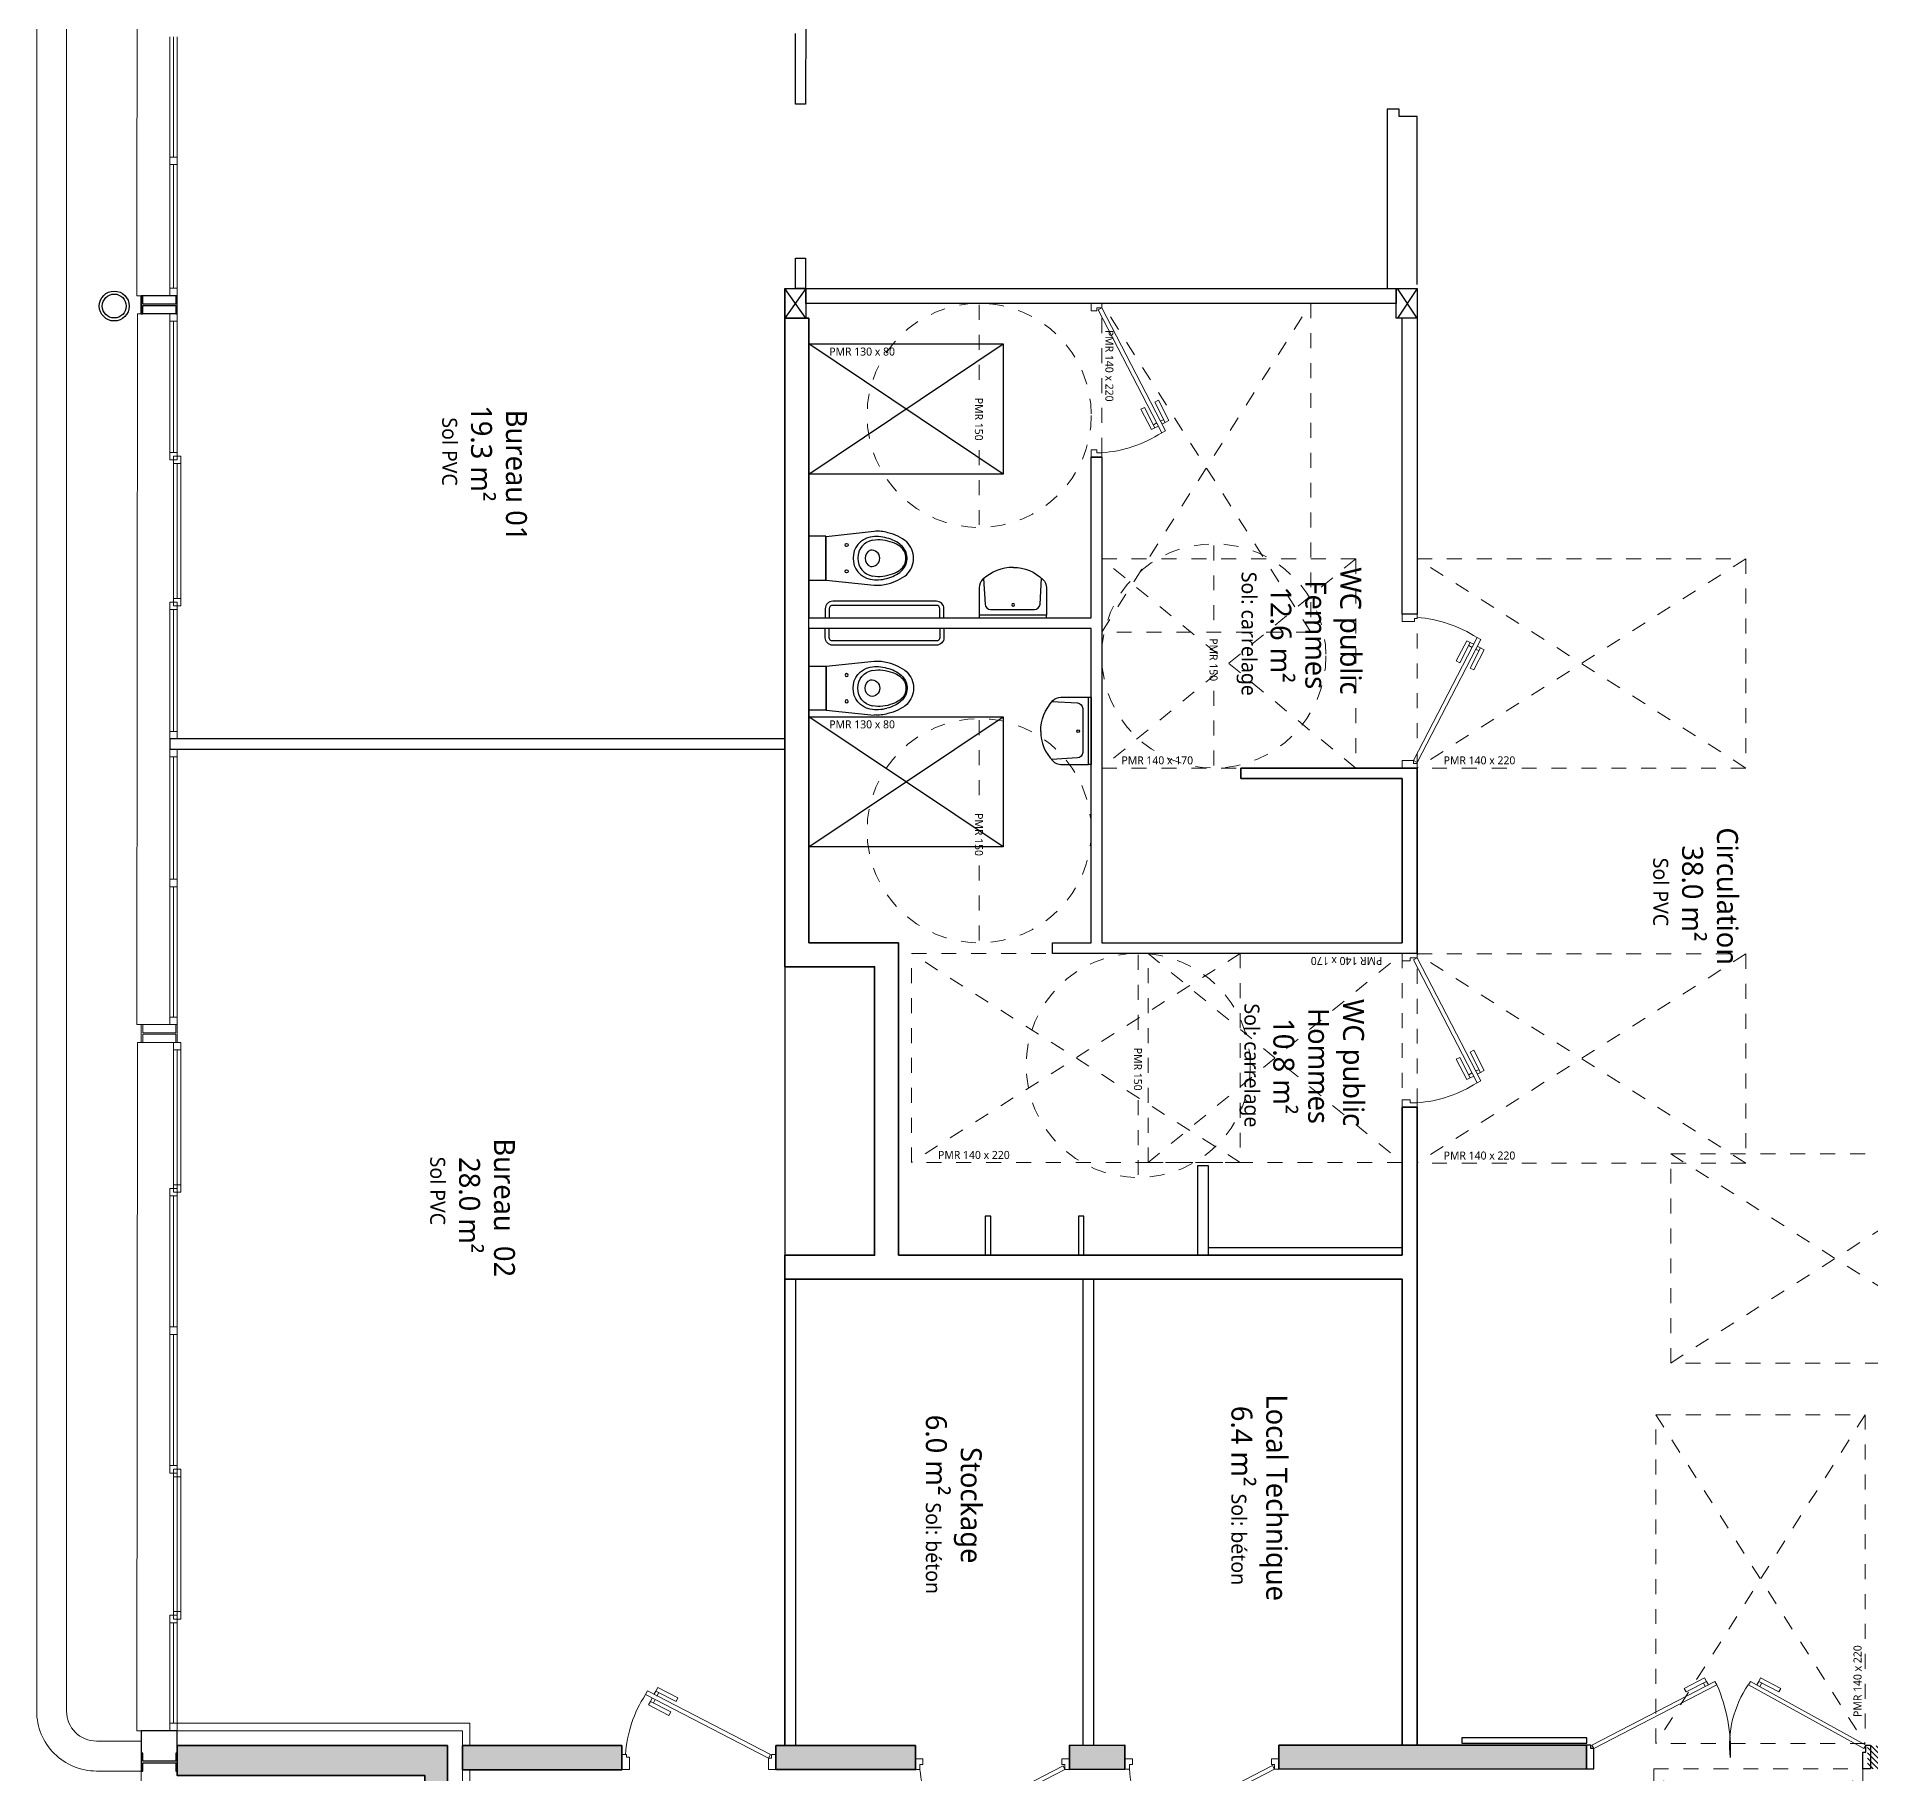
# Model space of a CAD drawing. Extents: x -6460 to -5341, y -3478 to -2628.
# Drawn here: x -6363.74 to -6351.47, y -3297.01 to -3285.39 of the extents above; entities that cross this region are included whole.
import ezdxf

# ---------------------------------------------------------------- set-up
doc = ezdxf.new("R2010")
doc.units = 0
doc.linetypes.add('ACAD_ISO03W100', pattern=[30, 12, -18])
doc.linetypes.add('DASHED', pattern=[19.05, 12.7, -6.35])
doc.layers.get('0').update_dxf_attribs({"color": 50, "linetype": 'CONTINUOUS'})
for name, color, linetype in [('11_EPAIS', 4, 'CONTINUOUS'), ('12_MOYEN', 32, 'CONTINUOUS'), ('13_FIN', 6, 'CONTINUOUS'), ('14_POINTILLE', 2, 'DASHED'), ('17_GRIS CLAIR', 253, 'CONTINUOUS'), ('22_MOBILIER', 251, 'CONTINUOUS')]:
    doc.layers.add(name, color=color, linetype=linetype)
for name, color, linetype, lineweight in [('35_PMR', 242, 'CONTINUOUS', 13), ('Ar0-Hatch1', 1, 'CONTINUOUS', 5), ('Ar0-Texte1', 144, 'CONTINUOUS', 15), ('Ar2-Maçon', 7, 'CONTINUOUS', 35), ('Ar2-Vue-FIN', 9, 'CONTINUOUS', 9), ('Ar6-Cloison', 3, 'CONTINUOUS', 25), ('Ar7-Menuiserie', 4, 'CONTINUOUS', 9), ('Ar7-Porte', 4, 'CONTINUOUS', 9), ('Ar9-Mobilier', 4, 'CONTINUOUS', 9)]:
    doc.layers.add(name, color=color, linetype=linetype, lineweight=lineweight)
doc.layers.get('0').off()
doc.layers.get('Ar9-Mobilier').off()
doc.styles.add('arial', font='arial.ttf', dxfattribs={"width": 0.9999})

# ---------------------------------------------------------------- blocks, each defined once
blk = doc.blocks.new('pp9007')
at = {"layer": 'Ar7-Porte'}
for points in [[(0.03, 0.07), (0.853, 0.496), (0.866, 0.472), (0.043, 0.046), (0.03, 0.07)], [(0.648, 0.449), (0.784, 0.519), (0.797, 0.495), (0.661, 0.425), (0.648, 0.449)], [(0.797, 0.495), (0.809, 0.472)], [(0.709, 0.332), (0.845, 0.402), (0.833, 0.426), (0.697, 0.356), (0.709, 0.332)], [(0.777, 0.485), (0.789, 0.461)], [(0.812, 0.416), (0.8, 0.439)], [(0.833, 0.426), (0.821, 0.45)], [(0.03, 0.07), (0, 0.07), (0, 0), (0.05, 0), (0.05, 0.038), (0.03, 0.038), (0.03, 0.07)], [(1, 0.07), (1.03, 0.07), (1.03, 0), (0.98, 0), (0.98, 0.038), (1, 0.038), (1, 0.07)]]:
    blk.add_lwpolyline(points, dxfattribs=at)
at = {"layer": 'Ar7-Porte', "ltscale": 0.1}
blk.add_arc((0.156, 0.011), 0.846, 3.9786, 32.965, dxfattribs=at)
blk = doc.blocks.new('130x80')
at = {"layer": '14_POINTILLE', "color": 225, "ltscale": 0.15}
for points in [[(1.3, -0.87), (0, -0.87), (0, 0), (1.3, 0), (1.3, -0.87)], [(0, -0.87), (1.3, 0)], [(1.3, -0.87), (0, 0)]]:
    blk.add_lwpolyline(points, dxfattribs=at)
at = {"layer": '14_POINTILLE', "color": 225, "ltscale": 0.15, "insert": (0.137, -0.024), "char_height": 0.05355, "attachment_point": 1, "style": 'arial'}
blk.add_mtext_dynamic_manual_height_columns('{\\fSegoe UI Light|b0|i0|c0|p34;PMR 130 x 80}', width=0.94385, gutter_width=1, heights=[0], dxfattribs=at)
blk = doc.blocks.new('150')
at = {"linetype": 'ACAD_ISO03W100', "ltscale": 0.005}
for points in [[(-0.739, 0), (-0.226, 0)], [(0.233, 0), (0.75, 0)]]:
    blk.add_lwpolyline(points, dxfattribs=at)
blk.add_circle((0, 0), 0.75, dxfattribs=at)
at = {"linetype": 'DASHED', "ltscale": 0.3, "insert": (-0.118, 0.025), "char_height": 0.05355, "attachment_point": 1, "style": 'arial'}
blk.add_mtext_dynamic_manual_height_columns('{\\fSegoe UI Light|b0|i0|c0|p34;PMR 150 }', width=0.94385, gutter_width=1, heights=[0], dxfattribs=at)
blk = doc.blocks.new('140x220')
at = {"linetype": 'ACAD_ISO03W100', "ltscale": 0.005}
for points in [[(-1.4, 2.2), (0, 2.2), (0, 0), (-1.4, 0), (-1.4, 2.2)], [(-1.4, 2.2), (0, 0)], [(0, 2.2), (-1.4, 0)]]:
    blk.add_lwpolyline(points, dxfattribs=at)
at = {"linetype": 'ACAD_ISO03W100', "ltscale": 0.005, "insert": (-0.078, 0.178), "char_height": 0.05355, "attachment_point": 1, "rotation": 90, "style": 'arial'}
blk.add_mtext_dynamic_manual_height_columns('{\\fSegoe UI Light|b0|i0|c0|p34;PMR 140 x 220}', width=0.94385, gutter_width=1, heights=[0], dxfattribs=at)
blk = doc.blocks.new('140x170')
at = {"linetype": 'ACAD_ISO03W100', "ltscale": 0.005}
for points in [[(-1.4, 1.7), (0, 1.7), (0, 0), (-1.4, 0), (-1.4, 1.7)], [(-1.4, 1.7), (0, 0)], [(0, 1.7), (-1.4, 0)]]:
    blk.add_lwpolyline(points, dxfattribs=at)
at = {"linetype": 'ACAD_ISO03W100', "ltscale": 0.005, "insert": (-0.078, 0.132), "char_height": 0.05355, "attachment_point": 1, "rotation": 90, "style": 'arial'}
blk.add_mtext_dynamic_manual_height_columns('{\\fSegoe UI Light|b0|i0|c0|p34;PMR 140 x 170}', width=0.94385, gutter_width=1, heights=[0], dxfattribs=at)
blk = doc.blocks.new('PP90G')
at = {"layer": 'Ar7-Porte'}
for points in [[(0.03, 0), (0.853, 0.426), (0.866, 0.402), (0.043, -0.024), (0.03, 0)], [(0.648, 0.379), (0.784, 0.449), (0.797, 0.425), (0.661, 0.355), (0.648, 0.379)], [(0.777, 0.415), (0.789, 0.391)], [(0.797, 0.425), (0.809, 0.402)], [(0.812, 0.346), (0.8, 0.369)], [(0.833, 0.356), (0.821, 0.38)], [(0.709, 0.262), (0.845, 0.332), (0.833, 0.356), (0.697, 0.286), (0.709, 0.262)], [(0.03, 0), (0, 0), (0, -0.1), (0.05, -0.1), (0.05, -0.047), (0.03, -0.047), (0.03, 0)], [(1, 0), (1.03, 0), (1.03, -0.1), (0.98, -0.1), (0.98, -0.047), (1, -0.047), (1, 0)]]:
    blk.add_lwpolyline(points, dxfattribs=at)
at = {"layer": 'Ar7-Porte', "ltscale": 0.1}
blk.add_arc((0.156, -0.059), 0.846, 3.9786, 32.965, dxfattribs=at)
blk = doc.blocks.new('A$C513A654E')
for p, q in [((10, 14.1), (41.1, 17.4)), ((10, -14.2), (10, 14.1)), ((10, -14.2), (41.1, -17.4))]:
    blk.add_line(p, q)
for centre in [(23.3, 8.5), (23.3, -8.5)]:
    blk.add_circle(centre, 0.948)
for centre, radius, start, end in [((40.9, 0.3), 13.4, 99.9023, 181.1728), ((43, -7.4), 21.4, 72.747, 101.9085), ((43.4, -5.4), 22.8, 73.2499, 95.6774), ((44.5, -8.1), 21.6, 49.0805, 76.9859), ((42.8, -13.7), 31, 51.3185, 76.5343), ((41.9, 0.3), 11.4, 99.0527, 181.3863), ((41, -0.1), 5.82, 113.6592, 179.4726), ((39.4, -0.1), 5.38, 0.5705, 97.8), ((43.9, -13.3), 25.1, 68.7191, 98.7681), ((42, -17.2), 29.5, 57.6698, 68.0092), ((52.4, 0.3), 9.14, 358.0601, 53.9685), ((50.5, -0.6), 12, 5.1792, 47.4761), ((51.2, -0.2), 15.3, 0.4783, 44.3266), ((52.5, 0), 9.97, 359.6755, 2.6235), ((40.9, -0.3), 13.4, 178.8272, 260.0977), ((41.9, -0.3), 11.4, 178.6137, 260.9473), ((41, 0), 5.82, 180.5274, 246.3408), ((39.4, 0), 5.38, 262.2, 359.4295), ((43.9, 13.3), 25.1, 261.2319, 291.2809), ((44.5, 8), 21.6, 283.0141, 310.9195), ((42.8, 13.6), 31, 283.4657, 308.6815), ((42, 17.2), 29.5, 291.9908, 302.3302), ((52.4, -0.3), 9.14, 306.0315, 1.9399), ((50.5, 0.5), 12, 312.5239, 354.8208), ((51.2, 0.1), 15.3, 315.6734, 359.5217), ((52.5, -0.1), 9.97, 357.3765, 0.3245), ((43, 7.4), 21.4, 258.0915, 287.253), ((43.4, 5.3), 22.8, 264.3226, 286.7501)]:
    blk.add_arc(centre, radius, start, end)
blk = doc.blocks.new('barre')
at = {"layer": '22_MOBILIER'}
for points in [[(0, -0.031), (0, 0.031, 0.414214), (-0.05, 0.081), (-0.744, 0.081, 0.414214), (-0.794, 0.031), (-0.794, -0.031)], [(-0.027, -0.031), (-0.027, 0.031, 0.414214), (-0.05, 0.053), (-0.744, 0.053, 0.414214), (-0.767, 0.031), (-0.767, -0.031)]]:
    blk.add_lwpolyline(points, format="xyb", dxfattribs=at)
blk = doc.blocks.new('wcPMR')
at = {"layer": '22_MOBILIER'}
blk.add_lwpolyline([(0.115, 0.147), (0, 0.147), (0, -0.147), (0.115, -0.147)], close=True, dxfattribs=at)
at = {"layer": '12_MOYEN'}
blk.add_blockref('barre', (0.904, -0.369), dxfattribs=at)
at = {"layer": '22_MOBILIER', "extrusion": (0, 0, -1), "xscale": -0.01035198761649237, "yscale": 0.01035198761648748, "zscale": -0.01035198761649237, "rotation": 0.003412407074030455}
blk.add_blockref('A$C513A654E', (-0.012, 0), dxfattribs=at)
blk = doc.blocks.new('lavaboPMR')
at = {"layer": '13_FIN'}
blk.add_lwpolyline([(0, 0), (0, 0.018), (0.45, 0.018), (0.45, 0)], close=True, dxfattribs=at)
at = {"layer": '22_MOBILIER'}
for points in [[(0.221, 0.338, 0.195844), (0.023, 0.257, 0.201985), (0, 0.203), (0, 0.018)], [(0.42, 0.264), (0.411, 0.092, -0.393002), (0.374, 0.057), (0.08, 0.057, -0.393002), (0.043, 0.092), (0.034, 0.267)], [(0.221, 0.338, -0.189539), (0.427, 0.257, -0.201985), (0.45, 0.203), (0.45, 0.018)]]:
    blk.add_lwpolyline(points, format="xyb", dxfattribs=at)
blk.add_circle((0.223, 0.088), 0.00914, dxfattribs=at)
blk = doc.blocks.new('PP9010')
at = {"layer": 'Ar7-Porte'}
for points in [[(-0.037, 0.1), (-0.86, 0.526), (-0.873, 0.502), (-0.05, 0.076), (-0.037, 0.1)], [(-0.804, 0.525), (-0.816, 0.502)], [(-0.656, 0.479), (-0.791, 0.549), (-0.804, 0.525), (-0.668, 0.455), (-0.656, 0.479)], [(-0.784, 0.515), (-0.796, 0.491)], [(-0.716, 0.362), (-0.852, 0.432), (-0.84, 0.456), (-0.704, 0.386), (-0.716, 0.362)], [(-0.84, 0.456), (-0.828, 0.48)], [(-0.82, 0.446), (-0.807, 0.469)], [(-1, 0.1), (-1.03, 0.1), (-1.03, 0), (-0.98, 0), (-0.98, 0.083), (-1, 0.083), (-1, 0.1)], [(-0.03, 0.1), (0, 0.1), (0, 0), (-0.05, 0), (-0.05, 0.076), (-0.03, 0.076), (-0.03, 0.1)]]:
    blk.add_lwpolyline(points, dxfattribs=at)
at = {"layer": 'Ar7-Porte', "ltscale": 0.1}
blk.add_arc((-0.163, 0.041), 0.846, 147.035, 176.0214, dxfattribs=at)
blk = doc.blocks.new('bp907')
at = {"layer": 'Ar7-Porte'}
for points in [[(0.03, 0.07), (0.853, 0.496), (0.866, 0.472), (0.043, 0.046), (0.03, 0.07)], [(0.648, 0.449), (0.784, 0.519), (0.797, 0.495), (0.661, 0.425), (0.648, 0.449)], [(0.797, 0.495), (0.809, 0.472)], [(0.777, 0.485), (0.789, 0.461)], [(0.03, 0.07), (0, 0.07), (0, 0), (0.05, 0), (0.05, 0.038), (0.03, 0.038), (0.03, 0.07)], [(1, 0.07), (1.03, 0.07), (1.03, 0), (0.98, 0), (0.98, 0.038), (1, 0.038), (1, 0.07)]]:
    blk.add_lwpolyline(points, dxfattribs=at)
at = {"layer": 'Ar7-Porte', "ltscale": 0.1}
blk.add_arc((0.156, 0.011), 0.846, 3.9786, 32.965, dxfattribs=at)

msp = doc.modelspace()

# ---------------------------------------------------------------- hatches: boundary and pattern name
at = {"layer": 'Ar0-Hatch1'}
for points in [[(-6362.803, -3296.825), (-6362.803, -3297.025), (-6361.145, -3297.025), (-6361.145, -3297.265), (-6360.995, -3297.265), (-6360.995, -3296.825)], [(-6359.827, -3296.987), (-6359.827, -3296.825), (-6360.895, -3296.825), (-6360.895, -3296.987)]]:
    msp.add_hatch(color=256, dxfattribs=at).paths.add_polyline_path(points, flags=17)
for points in [[(-6357.863, -3296.825), (-6358.797, -3296.825), (-6358.797, -3296.985), (-6357.863, -3296.985)], [(-6356.462, -3296.983), (-6356.833, -3296.984), (-6356.833, -3296.824), (-6356.462, -3296.823)], [(-6355.432, -3296.983), (-6355.432, -3296.823), (-6353.374, -3296.821), (-6353.374, -3296.981)]]:
    msp.add_hatch(color=256, dxfattribs=at).paths.add_polyline_path(points)
h = msp.add_hatch(dxfattribs=at)
h.set_pattern_fill('ANSI31', color=256, scale=0.2, angle=90, style=0)
h.set_pattern_definition([(135, (-5965.544795, -2140.798736), (-0.01767766953, -0.01767766953), [])])
h.paths.add_polyline_path([(-6351.494, -3296.826), (-6351.494, -3296.981), (-6338.444, -3296.986), (-6338.444, -3296.826)])

# ---------------------------------------------------------------- linework, layer by layer
at = {"layer": '11_EPAIS'}
for points in [[(-6363.043, -3287.245), (-6363.043, -3287.125)], [(-6363.043, -3287.125), (-6363.043, -3287.245), (-6363.033, -3287.245), (-6363.033, -3287.19), (-6362.813, -3287.19), (-6362.813, -3287.245), (-6362.803, -3287.245), (-6362.803, -3287.125), (-6362.813, -3287.125), (-6362.813, -3287.18), (-6363.033, -3287.18), (-6363.033, -3287.125), (-6363.043, -3287.125)], [(-6362.813, -3287.125), (-6363.033, -3287.125)], [(-6362.803, -3287.245), (-6362.803, -3287.125)], [(-6358.737, -3287.075), (-6358.597, -3287.075), (-6358.597, -3287.275), (-6358.737, -3287.275), (-6358.737, -3287.075)], [(-6358.737, -3287.075), (-6358.597, -3287.075), (-6358.597, -3287.275), (-6358.737, -3287.275), (-6358.737, -3287.075)], [(-6354.647, -3287.075), (-6354.507, -3287.075), (-6354.507, -3287.275), (-6354.647, -3287.275), (-6354.647, -3287.075)], [(-6362.813, -3287.245), (-6363.033, -3287.245)], [(-6362.803, -3296.825), (-6362.803, -3296.725), (-6363.043, -3296.725), (-6363.043, -3296.875)], [(-6363.043, -3296.875), (-6363.043, -3296.995), (-6363.033, -3296.995), (-6363.033, -3296.94), (-6362.813, -3296.94), (-6362.813, -3296.995), (-6362.803, -3296.995), (-6362.803, -3296.875), (-6362.813, -3296.875), (-6362.813, -3296.93), (-6363.033, -3296.93), (-6363.033, -3296.875), (-6363.043, -3296.875)]]:
    msp.add_lwpolyline(points, dxfattribs=at)
at = {"layer": '12_MOYEN'}
for points in [[(-6354.507, -3287.05), (-6354.507, -3285.925), (-6354.627, -3285.925), (-6354.627, -3285.875), (-6354.707, -3285.875), (-6354.707, -3287.075)], [(-6354.507, -3287.275), (-6354.507, -3289.254), (-6354.607, -3289.254), (-6354.607, -3287.275)], [(-6358.577, -3289.35), (-6358.577, -3289.28)], [(-6357.977, -3291.454), (-6357.977, -3291.454), (-6357.977, -3291.524), (-6357.977, -3291.524)], [(-6358.737, -3291.614), (-6358.137, -3291.614)], [(-6353.344, -3296.821), (-6353.374, -3296.821), (-6353.374, -3296.981), (-6353.324, -3296.981), (-6353.324, -3296.845), (-6353.344, -3296.845), (-6353.344, -3296.821)], [(-6351.504, -3296.821), (-6351.474, -3296.821), (-6351.474, -3296.981), (-6351.524, -3296.981), (-6351.524, -3296.868), (-6351.504, -3296.868), (-6351.504, -3296.821)]]:
    msp.add_lwpolyline(points, dxfattribs=at)
for points in [[(-6358.598, -3286.872), (-6358.598, -3287.075), (-6358.667, -3287.075), (-6358.667, -3286.872)], [(-6354.647, -3287.175), (-6358.597, -3287.175), (-6358.597, -3287.075), (-6354.647, -3287.075)]]:
    msp.add_lwpolyline(points, close=True, dxfattribs=at)
for radius in [0.1, 0.08]:
    msp.add_circle((-6363.224, -3287.193), radius, dxfattribs=at)
at = {"layer": '14_POINTILLE', "ltscale": 0.1}
msp.add_lwpolyline([(-6354.207, -3296.809), (-6353.371, -3296.809), (-6353.371, -3296.774), (-6354.207, -3296.774)], close=True, dxfattribs=at)
at = {"layer": '17_GRIS CLAIR'}
for points in [[(-6358.597, -3287.275), (-6358.737, -3287.075)], [(-6358.597, -3287.075), (-6358.737, -3287.275)], [(-6354.507, -3287.275), (-6354.637, -3287.075)], [(-6354.507, -3287.075), (-6354.637, -3287.275)]]:
    msp.add_lwpolyline(points, dxfattribs=at)
at = {"layer": '22_MOBILIER'}
msp.add_lwpolyline([(-6358.737, -3291.614), (-6358.737, -3293.544)], dxfattribs=at)
at = {"layer": 'Ar2-Maçon'}
for p, q in [((-6358.737, -3287.275), (-6358.577, -3287.275)), ((-6358.577, -3287.275), (-6358.577, -3289.28)), ((-6356.687, -3288.205), (-6356.617, -3288.205)), ((-6358.577, -3289.35), (-6358.577, -3291.454)), ((-6355.687, -3290.354), (-6355.687, -3290.284)), ((-6355.687, -3290.284), (-6354.507, -3290.284)), ((-6354.607, -3290.354), (-6355.687, -3290.354)), ((-6354.607, -3291.454), (-6354.607, -3290.354)), ((-6354.507, -3290.284), (-6354.507, -3291.524)), ((-6358.577, -3291.454), (-6357.977, -3291.454)), ((-6357.977, -3291.454), (-6357.977, -3293.544)), ((-6354.607, -3293.544), (-6354.607, -3292.554)), ((-6354.607, -3292.554), (-6354.507, -3292.554)), ((-6354.507, -3292.554), (-6354.507, -3296.822)), ((-6357.977, -3293.544), (-6354.607, -3293.544))]:
    msp.add_line(p, q, dxfattribs=at)
for points in [[(-6354.607, -3296.822), (-6354.607, -3293.704), (-6358.737, -3293.704), (-6358.737, -3293.544), (-6358.137, -3293.544), (-6358.137, -3291.614), (-6358.737, -3291.614), (-6358.737, -3289.191), (-6358.737, -3289.191), (-6358.737, -3287.075), (-6358.737, -3287.075)], [(-6362.803, -3296.825), (-6362.803, -3297.025), (-6361.145, -3297.025), (-6361.145, -3297.265), (-6360.995, -3297.265), (-6360.995, -3296.825), (-6362.803, -3296.825)], [(-6357.863, -3296.825), (-6358.797, -3296.825), (-6358.797, -3296.985), (-6357.863, -3296.985), (-6357.863, -3296.825)], [(-6356.462, -3296.983), (-6356.833, -3296.984), (-6356.833, -3296.824), (-6356.462, -3296.823), (-6356.462, -3296.983)], [(-6355.432, -3296.983), (-6355.432, -3296.823), (-6353.374, -3296.821), (-6353.374, -3296.981), (-6355.432, -3296.983)]]:
    msp.add_lwpolyline(points, dxfattribs=at)
msp.add_lwpolyline([(-6359.827, -3296.825), (-6359.827, -3296.987), (-6360.895, -3296.987), (-6360.895, -3296.825)], close=True, dxfattribs=at)
at = {"layer": 'Ar2-Vue-FIN'}
for points in [[(-6363.043, -3282.264), (-6363.343, -3282.264, 0.414214), (-6363.743, -3282.664), (-6363.743, -3296.595, 0.414214), (-6363.343, -3296.995), (-6363.043, -3296.995)], [(-6363.068, -3282.464), (-6363.343, -3282.464, 0.414214), (-6363.543, -3282.664), (-6363.543, -3296.595, 0.414214), (-6363.343, -3296.795), (-6363.043, -3296.795)]]:
    msp.add_lwpolyline(points, format="xyb", dxfattribs=at)
for points in [[(-6363.043, -3282.365), (-6363.068, -3282.365), (-6363.073, -3287.125), (-6363.043, -3287.125)], [(-6363.043, -3287.245), (-6363.068, -3287.245), (-6363.073, -3292), (-6363.043, -3292)], [(-6363.043, -3292.12), (-6363.068, -3292.12), (-6363.073, -3296.725), (-6363.043, -3296.725)], [(-6360.895, -3296.825), (-6360.895, -3296.725), (-6362.803, -3296.725), (-6362.803, -3296.675), (-6360.845, -3296.675), (-6360.845, -3296.825)], [(-6363.043, -3299.325), (-6363.043, -3296.995)], [(-6360.845, -3296.987), (-6360.845, -3297.265), (-6360.995, -3297.265), (-6360.995, -3297.215), (-6360.895, -3297.215), (-6360.895, -3296.987)]]:
    msp.add_lwpolyline(points, dxfattribs=at)
at = {"layer": 'Ar6-Cloison'}
for p, q in [((-6356.687, -3289.28), (-6356.687, -3288.205)), ((-6356.617, -3288.205), (-6356.617, -3291.454)), ((-6358.577, -3289.28), (-6356.687, -3289.28)), ((-6356.687, -3289.35), (-6358.577, -3289.35)), ((-6356.687, -3291.454), (-6356.687, -3289.35)), ((-6356.947, -3291.524), (-6356.947, -3291.454)), ((-6356.947, -3291.454), (-6356.687, -3291.454)), ((-6356.617, -3291.454), (-6354.607, -3291.454)), ((-6354.507, -3291.524), (-6356.947, -3291.524))]:
    msp.add_line(p, q, dxfattribs=at)
for points in [[(-6358.597, -3285.241), (-6358.598, -3285.842), (-6358.667, -3285.842), (-6358.667, -3285.37)], [(-6358.737, -3290.089), (-6362.853, -3290.089), (-6362.853, -3290.159), (-6358.737, -3290.159)], [(-6358.737, -3293.704), (-6358.737, -3296.825)], [(-6358.667, -3293.704), (-6358.667, -3296.825), (-6358.737, -3296.825), (-6358.737, -3293.704)], [(-6356.742, -3296.822), (-6356.742, -3293.704), (-6356.672, -3293.704), (-6356.672, -3296.822)]]:
    msp.add_lwpolyline(points, dxfattribs=at)
for points in [[(-6355.974, -3293.544), (-6355.974, -3292.944), (-6355.904, -3292.944), (-6355.904, -3293.544)], [(-6357.359, -3293.544), (-6357.359, -3293.283), (-6357.396, -3293.283), (-6357.396, -3293.544)], [(-6356.736, -3293.544), (-6356.736, -3293.283), (-6356.773, -3293.283), (-6356.773, -3293.544)], [(-6354.607, -3293.544), (-6354.607, -3293.495), (-6355.904, -3293.495), (-6355.904, -3293.544)]]:
    msp.add_lwpolyline(points, close=True, dxfattribs=at)
at = {"layer": 'Ar7-Menuiserie'}
for points in [[(-6362.853, -3285.391), (-6362.853, -3286.196)], [(-6362.828, -3286.196), (-6362.828, -3285.391)], [(-6362.803, -3285.391), (-6362.803, -3286.196)], [(-6362.803, -3286.196), (-6362.853, -3286.196), (-6362.853, -3286.246), (-6362.803, -3286.246), (-6362.803, -3286.196)], [(-6362.853, -3286.196), (-6362.853, -3287.124)], [(-6362.853, -3287.074), (-6362.853, -3286.246)], [(-6362.828, -3286.246), (-6362.828, -3287.074)], [(-6362.803, -3287.074), (-6362.803, -3286.246)], [(-6362.803, -3287.074), (-6362.853, -3287.074), (-6362.853, -3287.124), (-6362.803, -3287.124), (-6362.803, -3287.074)], [(-6362.803, -3289.174), (-6362.853, -3289.174), (-6362.853, -3289.224), (-6362.803, -3289.224), (-6362.803, -3289.174)], [(-6362.853, -3290.039), (-6362.853, -3289.224)], [(-6362.828, -3289.224), (-6362.828, -3290.039)], [(-6362.803, -3290.089), (-6362.803, -3289.224)], [(-6362.803, -3290.039), (-6362.853, -3290.039), (-6362.853, -3290.089), (-6362.803, -3290.089), (-6362.803, -3290.039)], [(-6362.853, -3290.159), (-6362.853, -3290.089)], [(-6362.803, -3290.159), (-6362.853, -3290.159), (-6362.853, -3290.209), (-6362.803, -3290.209), (-6362.803, -3290.159)], [(-6362.853, -3291.028), (-6362.853, -3290.209)], [(-6362.828, -3290.209), (-6362.828, -3291.028)], [(-6362.803, -3291.028), (-6362.803, -3290.209)], [(-6362.803, -3291.028), (-6362.853, -3291.028), (-6362.853, -3291.078), (-6362.803, -3291.078), (-6362.803, -3291.028)], [(-6362.803, -3291.028), (-6362.853, -3291.028), (-6362.853, -3291.078), (-6362.803, -3291.078), (-6362.803, -3291.028)]]:
    msp.add_lwpolyline(points, dxfattribs=at)
at = {"layer": 'Ar7-Porte'}
for points in [[(-6362.803, -3287.245), (-6362.853, -3287.245), (-6362.853, -3287.295), (-6362.803, -3287.295), (-6362.803, -3287.245)], [(-6362.853, -3288.172), (-6362.853, -3287.295)], [(-6362.828, -3287.295), (-6362.828, -3288.172)], [(-6362.803, -3288.172), (-6362.803, -3287.295)], [(-6362.803, -3288.172), (-6362.853, -3288.172), (-6362.853, -3288.222), (-6362.803, -3288.222), (-6362.803, -3288.172)], [(-6362.778, -3288.197), (-6362.828, -3288.197), (-6362.828, -3288.247), (-6362.778, -3288.247), (-6362.778, -3288.197)], [(-6362.828, -3289.149), (-6362.828, -3288.247)], [(-6362.803, -3288.247), (-6362.803, -3289.149)], [(-6362.778, -3289.149), (-6362.778, -3288.247)], [(-6362.778, -3289.149), (-6362.828, -3289.149), (-6362.828, -3289.199), (-6362.778, -3289.199), (-6362.778, -3289.149)], [(-6362.853, -3291.95), (-6362.853, -3291.078)], [(-6362.828, -3291.078), (-6362.828, -3291.95)], [(-6362.803, -3291.95), (-6362.803, -3291.078)], [(-6362.803, -3291.95), (-6362.853, -3291.95), (-6362.853, -3292), (-6362.803, -3292), (-6362.803, -3291.95)], [(-6363.043, -3292), (-6363.043, -3292.12), (-6363.033, -3292.12), (-6363.033, -3292.065), (-6362.813, -3292.065), (-6362.813, -3292.12), (-6362.803, -3292.12), (-6362.803, -3292), (-6362.813, -3292), (-6362.813, -3292.055), (-6363.033, -3292.055), (-6363.033, -3292), (-6363.043, -3292)], [(-6362.813, -3292), (-6363.033, -3292)], [(-6362.813, -3292.12), (-6363.033, -3292.12)], [(-6362.778, -3292.12), (-6362.828, -3292.12), (-6362.828, -3292.17), (-6362.778, -3292.17), (-6362.778, -3292.12)], [(-6362.828, -3293.072), (-6362.828, -3292.17)], [(-6362.803, -3292.17), (-6362.803, -3293.072)], [(-6362.778, -3293.072), (-6362.778, -3292.17)], [(-6362.803, -3293.097), (-6362.853, -3293.097), (-6362.853, -3293.147), (-6362.803, -3293.147), (-6362.803, -3293.097)], [(-6362.853, -3294.024), (-6362.853, -3293.147)], [(-6362.778, -3293.072), (-6362.828, -3293.072), (-6362.828, -3293.122), (-6362.778, -3293.122), (-6362.778, -3293.072)], [(-6362.828, -3293.147), (-6362.828, -3294.024)], [(-6362.803, -3296.725), (-6362.803, -3293.065)], [(-6362.803, -3294.024), (-6362.803, -3293.147)], [(-6362.803, -3294.024), (-6362.853, -3294.024), (-6362.853, -3294.074), (-6362.803, -3294.074), (-6362.803, -3294.024)], [(-6362.853, -3294.951), (-6362.853, -3294.074)], [(-6362.828, -3294.074), (-6362.828, -3294.951)], [(-6362.803, -3294.951), (-6362.803, -3294.074)], [(-6362.803, -3294.951), (-6362.853, -3294.951), (-6362.853, -3295.001), (-6362.803, -3295.001), (-6362.803, -3294.951)], [(-6362.778, -3294.976), (-6362.828, -3294.976), (-6362.828, -3295.026), (-6362.778, -3295.026), (-6362.778, -3294.976)], [(-6362.828, -3295.928), (-6362.828, -3295.026)], [(-6362.803, -3295.026), (-6362.803, -3295.928)], [(-6362.778, -3295.928), (-6362.778, -3295.026)], [(-6362.803, -3295.953), (-6362.853, -3295.953), (-6362.853, -3296.003), (-6362.803, -3296.003), (-6362.803, -3295.953)], [(-6362.778, -3295.928), (-6362.828, -3295.928), (-6362.828, -3295.978), (-6362.778, -3295.978), (-6362.778, -3295.928)], [(-6362.853, -3296.675), (-6362.853, -3296.003)], [(-6362.828, -3296.003), (-6362.828, -3296.675)], [(-6362.803, -3296.675), (-6362.803, -3296.003)], [(-6353.337, -3296.821), (-6352.514, -3296.395), (-6352.502, -3296.419), (-6353.324, -3296.845), (-6353.337, -3296.821)], [(-6352.719, -3296.442), (-6352.583, -3296.372), (-6352.57, -3296.396), (-6352.706, -3296.466), (-6352.719, -3296.442)], [(-6352.591, -3296.406), (-6352.579, -3296.43)], [(-6352.57, -3296.396), (-6352.558, -3296.419)], [(-6351.504, -3296.821), (-6352.277, -3296.395), (-6352.29, -3296.419), (-6351.517, -3296.845), (-6351.504, -3296.821)], [(-6352.221, -3296.396), (-6352.233, -3296.419)], [(-6352.073, -3296.442), (-6352.209, -3296.372), (-6352.221, -3296.396), (-6352.086, -3296.466), (-6352.073, -3296.442)], [(-6352.201, -3296.406), (-6352.213, -3296.43)], [(-6362.803, -3296.675), (-6362.853, -3296.675), (-6362.853, -3296.725), (-6362.803, -3296.725), (-6362.803, -3296.675)]]:
    msp.add_lwpolyline(points, dxfattribs=at)
at = {"layer": 'Ar7-Porte', "ltscale": 0.1}
for centre, radius, start, end in [((-6353.509, -3296.857), 1.099, 357.4711, 23.4884), ((-6351.703, -3296.824), 0.714, 145.4318, 186.5499)]:
    msp.add_arc(centre, radius, start, end, dxfattribs=at)

# ---------------------------------------------------------------- block references
at = {"layer": '35_PMR'}
for name, p, rotation in [('150', (-6357.437, -3287.925), 270), ('140x220', (-6356.617, -3287.175), 180), ('150', (-6355.867, -3289.534), 270), ('140x170', (-6356.617, -3290.284), 270), ('140x220', (-6354.507, -3290.284), 270), ('150', (-6357.437, -3290.704), 270), ('140x220', (-6357.89, -3292.924), 270), ('150', (-6356.373, -3292.274), 270), ('140x170', (-6354.607, -3291.524), 89.99999895163455), ('140x220', (-6354.507, -3292.928), 270), ('140x220', (-6350.61, -3292.865), 89.99999999999999), ('140x170', (-6352.924, -3296.981), 180)]:
    msp.add_blockref(name, p, dxfattribs=dict(at, rotation=rotation))
at = {"layer": '35_PMR', "color": 5, "ltscale": 0.2}
msp.add_blockref('130x80', (-6358.577, -3287.447), dxfattribs=at)
at = {"layer": '35_PMR'}
for name, p in [('130x80', (-6358.577, -3289.941)), ('140x220', (-6351.509, -3296.811))]:
    msp.add_blockref(name, p, dxfattribs=at)
at = {"layer": 'Ar7-Porte'}
for name, p, rotation in [('pp9007', (-6356.687, -3287.175), 270), ('PP9010', (-6354.607, -3290.284), 270), ('PP90G', (-6354.507, -3291.524), 270), ('bp907', (-6356.833, -3296.914), 180), ('bp907', (-6355.432, -3296.913), 180)]:
    msp.add_blockref(name, p, dxfattribs=dict(at, rotation=rotation))
msp.add_blockref('PP9010', (-6358.797, -3296.985), dxfattribs=at)
at = {"layer": 'Ar9-Mobilier'}
msp.add_blockref('wcPMR', (-6358.577, -3288.88), dxfattribs=at)
at = {"layer": 'Ar9-Mobilier', "xscale": -1}
msp.add_blockref('lavaboPMR', (-6356.987, -3289.28), dxfattribs=at)
at = {"layer": 'Ar9-Mobilier', "xscale": -1, "rotation": 180}
msp.add_blockref('wcPMR', (-6358.577, -3289.75), dxfattribs=at)
at = {"layer": 'Ar9-Mobilier', "rotation": 89.99999999999999}
msp.add_blockref('lavaboPMR', (-6356.687, -3290.26), dxfattribs=at)

# ---------------------------------------------------------------- texts
at = {"layer": 'Ar0-Texte1', "char_height": 0.14, "attachment_point": 1, "rotation": 270, "style": 'arial'}
for s, width, insert in [('\\pi0.78751;{\\fSegoe UI Light|b0|i0|c0|p34;Bureau 01\\P\\pi0.75662;19.3 m²\\P\\pi0.83827;\\H0.71429x;Sol PVC}', 2.12957, (-6360.463, -3287.1)), ('\\pi0.28971;{\\fSegoe UI Light|b0|i0|c0|p34;WC public\\P\\pi0.3762;Femmes\\P\\pi0.41779;12.6 m²\\P\\pi0.31943;\\H0.71429x;Sol: carrelage}', 1.42637, (-6354.881, -3288.652)), ('\\pi0.28352;{\\fSegoe UI Light|b0|i0|c0|p34;\\W0.99739;Circulation\\W1;\\P\\pi0.40345;38.0 m²\\P\\pi0.48665;\\H0.71429x;Sol PVC}', 1.42637, (-6352.36, -3290.398)), ('\\pi0.28971;{\\fSegoe UI Light|b0|i0|c0|p34;WC public\\P\\pi0.3494;Hommes\\P\\pi0.41779;10.8 m²\\P\\pi0.31943;\\H0.71429x;Sol: carrelage}', 1.42637, (-6354.862, -3291.54)), ('\\pi1.5236;{\\fSegoe UI Light|b0|i0|c0|p34;Bureau  02\\P\\pi1.6488;28.0 m²\\P\\pi1.6458;\\H0.71429x;Sol PVC}', 3.7446, (-6360.543, -3291.239)), ('\\pi0.31916;{\\fSegoe UI Light|b0|i0|c0|p34;Local Technique\\W8.2949; \\P\\pi0.39596;\\W1;6.4 m² \\H0.71429x;Sol: béton}', 1.96537, (-6355.376, -3294.156)), ('\\pi0.61383;{\\fSegoe UI Light|b0|i0|c0|p34;Stockage\\W8.2949; \\P\\pi0.39752;\\W1;6.0 m² \\H0.71429x;Sol: béton}', 1.96537, (-6357.42, -3294.214))]:
    msp.add_mtext_dynamic_manual_height_columns(s, width=width, gutter_width=1, heights=[0], dxfattribs=dict(at, insert=insert))

doc.saveas('drawing.dxf')
